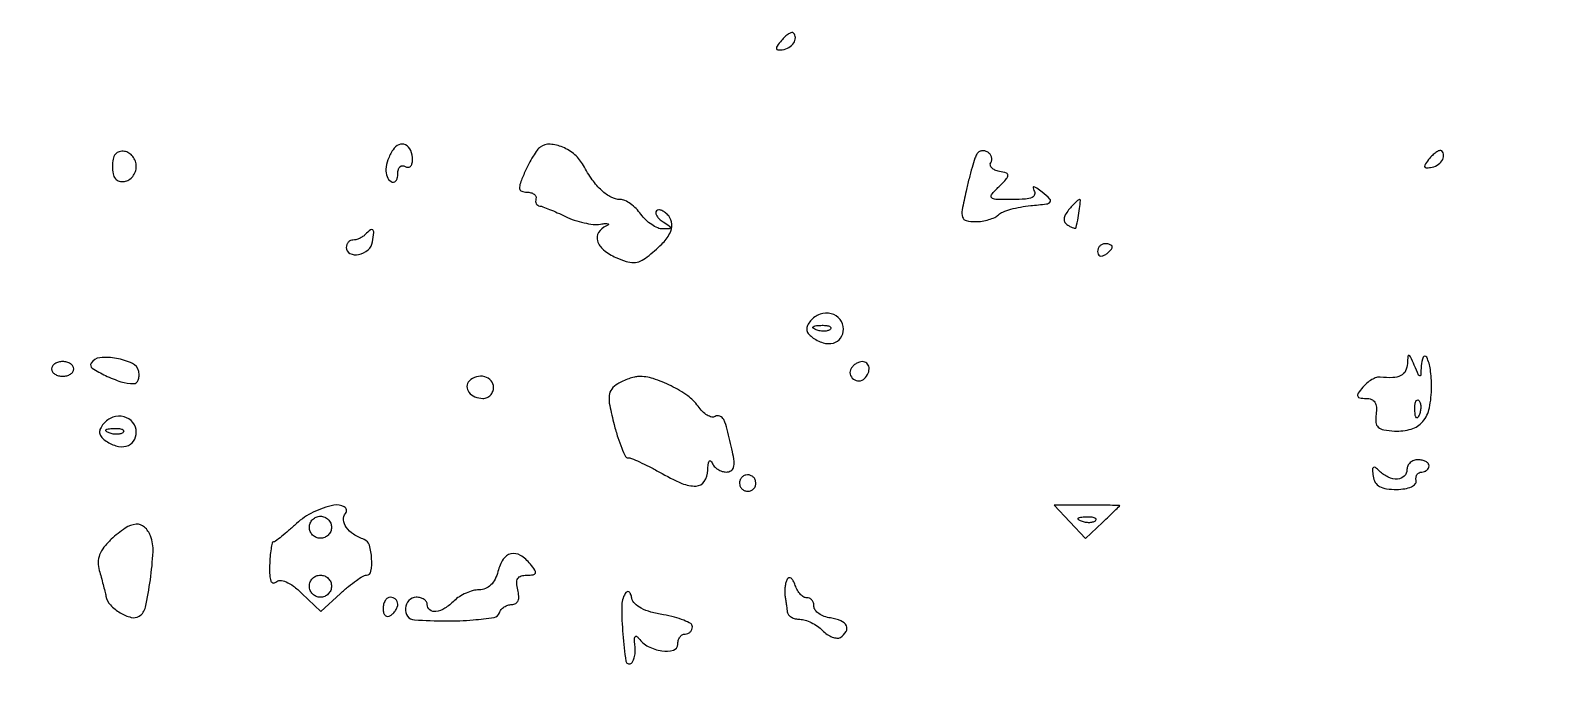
# Model space of a CAD drawing. Extents: x 0 to 5034, y 0 to 2560.
# Drawn here: x 3856.1 to 4063.2, y 2087.4 to 2175 of the extents above; entities that cross this region are included whole.
import ezdxf

# ---------------------------------------------------------------- set-up
doc = ezdxf.new("R2010")
doc.units = 0

msp = doc.modelspace()

# ---------------------------------------------------------------- linework, layer by layer
msp.add_lwpolyline([(4084.731077, 2269.263702, 0.000011), (4132.120882, 2268.843403, 0.002588)], format="xyb")
for points in [[(3958.086693, 2173.604459, 0.015839), (3957.501728, 2172.85237, 0.180681), (3957.402483, 2172.496362, 0.378117), (3957.587372, 2172.319873, 0.046255), (3958.194193, 2172.352238, 0.094672), (3959.097475, 2172.666194, 0.113209), (3959.755961, 2173.278101, 0.148136), (3959.978316, 2173.990705, 0.201077), (3959.725834, 2174.607499, 0.271866), (3959.471277, 2174.67372, 0.068292), (3959.062493, 2174.4947, 0.050816), (3958.577833, 2174.125732, 0.03147)], [(3905.347219, 2158.766312, 0.047666), (3904.665862, 2157.401641, 0.077189), (3904.391283, 2156.136625, 0.103172), (3904.541261, 2155.116322, 0.167968), (3905.089067, 2154.444954, 0.166463), (3905.434153, 2154.366453, 0.190336), (3905.732413, 2154.522641, 0.122086), (3905.934157, 2154.920534, 0.056632), (3906, 2155.5, -0.063222), (3906.072951, 2156.074636, -0.134005), (3906.29375, 2156.461189, -0.191582), (3906.620597, 2156.602013, -0.146489), (3907, 2156.5, 0.131946), (3907.379909, 2156.386134, 0.190139), (3907.70625, 2156.504138, 0.14379), (3907.926373, 2156.853366, 0.069308), (3908, 2157.381966, 0.098806), (3907.74698, 2158.649854, 0.175746), (3907.036411, 2159.425117, 0.228115), (3906.140564, 2159.454168, 0.150196)], [(3925.340344, 2159.127432, 0.081641), (3924.924268, 2158.714384, 0.018039), (3924.36319, 2157.876496, 0.018296), (3923.778319, 2156.848792, 0.016713), (3923.251084, 2155.75, 0.013893), (3922.63741, 2154.240684, 0.114594), (3922.541826, 2153.510691, 0.279803), (3922.823913, 2153.13469, 0.095665), (3923.521439, 2153, -0.060539), (3924.068703, 2152.933494, -0.097908), (3924.492235, 2152.735625, -0.133326), (3924.726458, 2152.442075, -0.171481), (3924.75, 2152.1, 0.081608), (3924.712046, 2151.75024, 0.106796), (3924.796828, 2151.440952, 0.121029), (3924.990301, 2151.220903, 0.126726), (3925.260478, 2151.120262, -0.062177), (3925.705065, 2151.016791, -0.008351), (3926.6023, 2150.669241, -0.009539), (3927.655839, 2150.217169, -0.007897), (3928.760478, 2149.696846, 0.032869), (3929.956122, 2149.204969, 0.027254), (3931.282765, 2148.837697, 0.028105), (3932.53967, 2148.635646, 0.063814), (3933.5, 2148.65895, -0.013791), (3934.214599, 2148.748116, -0.107957), (3934.545312, 2148.708734, -0.594377), (3934.565105, 2148.589606, -0.059548), (3934.25, 2148.399033, 0.148869), (3933.254026, 2147.524529, 0.219308), (3933.113569, 2146.387426, 0.145298), (3933.943078, 2145.168298, 0.064398), (3935.611923, 2144.130958, 0.029584), (3936.997327, 2143.596199, 0.082757), (3938.024188, 2143.44721, 0.101329), (3938.919359, 2143.650229, 0.059606), (3939.861923, 2144.220443, 0.027838), (3941.82767, 2145.940344, 0.07843), (3942.914771, 2147.401043, 0.131131), (3943.199786, 2148.660885, 0.165085), (3942.774815, 2149.771331, 0.047407), (3942.326615, 2150.217679, 0.071521), (3941.856374, 2150.503267, 0.096993), (3941.438695, 2150.59212, 0.203132), (3941.13646, 2150.469793, 0.225585), (3941.032091, 2150.176294, 0.108439), (3941.159984, 2149.78792, 0.073916), (3941.507686, 2149.359454, 0.044429), (3942.02896, 2148.96094, -0.008589), (3942.872472, 2148.406978, -0.264415), (3942.979005, 2148.189514, -0.378725), (3942.835569, 2148.046118, -0.012797), (3941.970759, 2148.015313, -0.10334), (3941.281186, 2148.15218, -0.046807), (3940.467287, 2148.591998, -0.043627), (3939.664679, 2149.235973, -0.045757), (3939, 2150, 0.040366), (3938.348606, 2150.765233, 0.040854), (3937.585168, 2151.4125, 0.044135), (3936.82779, 2151.859685, 0.111748), (3936.207812, 2152, -0.123103), (3934.98023, 2152.30689, -0.06432), (3933.68795, 2153.226363, -0.051521), (3932.400543, 2154.691343, -0.031667), (3931.189603, 2156.645723, 0.091842), (3930.038437, 2158.085194, 0.078108), (3928.384973, 2159.115299, 0.086879), (3926.670576, 2159.512983, 0.169969)], [(3867.25, 2156.5, 0.048154), (3867.346529, 2155.500027, 0.120151), (3867.651607, 2154.837656, 0.158218), (3868.164285, 2154.497215, 0.104902), (3868.875, 2154.452159, 0.103827), (3869.49547, 2154.680507, 0.085323), (3870.022656, 2155.152093, 0.082186), (3870.377264, 2155.790878, 0.085902), (3870.5, 2156.5, 0.085902), (3870.377264, 2157.209122, 0.082186), (3870.022656, 2157.847907, 0.085323), (3869.49547, 2158.319493, 0.103827), (3868.875, 2158.547841, 0.104902), (3868.164285, 2158.502785, 0.158218), (3867.651607, 2158.162344, 0.120151), (3867.346529, 2157.499973, 0.048154)], [(3984.610725, 2158.179156, 0.060156), (3984.355352, 2157.6273, 0.007375), (3983.963445, 2156.353559, 0.008644), (3983.54468, 2154.819309, 0.007038), (3983.147924, 2153.162844, 0.009519), (3982.622716, 2150.59797, 0.11969), (3982.67698, 2149.617816, 0.266926), (3983.179888, 2149.144064, 0.058533), (3984.406297, 2149, 0.037605), (3985.31586, 2149.068505, 0.034238), (3986.234662, 2149.272807, 0.035971), (3987.031345, 2149.571915, 0.085959), (3987.55, 2149.928703, -0.099605), (3988.135172, 2150.308344, -0.024559), (3989.224892, 2150.678981, -0.02416), (3990.539653, 2150.987419, -0.0221), (3991.917716, 2151.178703, 0.006851), (3994.06464, 2151.410249, 0.187659), (3994.556526, 2151.673968, 0.398878), (3994.536095, 2152.070909, 0.02039), (3993.475757, 2153, 0.015373), (3992.765134, 2153.537986, 0.099194), (3992.356213, 2153.720364, 0.53336), (3992.235431, 2153.605985, 0.093687), (3992.367059, 2153.25, -0.1939), (3992.456573, 2152.687978, -0.238402), (3992.1213, 2152.284364, -0.085479), (3991.194184, 2152.05845, -0.01712), (3989.487588, 2152, -0.00631), (3987.166758, 2152.029291, -0.183067), (3986.625776, 2152.249999, -0.401415), (3986.601959, 2152.661202, -0.019955), (3987.607164, 2153.75, 0.01005), (3988.656739, 2154.842625, 0.181117), (3988.836786, 2155.284584, 0.334895), (3988.625152, 2155.582408, 0.029107), (3987.66635, 2155.825682, -0.054043), (3987.05743, 2156.012886, -0.097078), (3986.62746, 2156.306916, -0.144875), (3986.441692, 2156.655444, -0.191162), (3986.504069, 2157.006584, 0.109973), (3986.633073, 2157.377742, 0.099896), (3986.599117, 2157.782547, 0.095037), (3986.406915, 2158.158756, 0.089083), (3986.08541, 2158.447214, 0.088893), (3985.683708, 2158.605916, 0.09497), (3985.261496, 2158.609953, 0.099924), (3984.884598, 2158.459854, 0.110202)], [(4046.086693, 2157.604459, 0.015839), (4045.501728, 2156.85237, 0.180681), (4045.402483, 2156.496362, 0.378117), (4045.587372, 2156.319873, 0.046255), (4046.194193, 2156.352238, 0.094672), (4047.097475, 2156.666194, 0.113209), (4047.755961, 2157.278101, 0.148136), (4047.978316, 2157.990705, 0.201077), (4047.725834, 2158.607499, 0.271866), (4047.471277, 2158.67372, 0.068292), (4047.062493, 2158.4947, 0.050816), (4046.577833, 2158.125732, 0.03147)], [(3997.073886, 2150.589028, 0.043282), (3996.608797, 2149.918193, 0.115588), (3996.443671, 2149.36394, 0.160707), (3996.564792, 2148.907337, 0.110253), (3996.951442, 2148.530011, 0.023308), (3997.359074, 2148.303618, 0.041943), (3997.714461, 2148.163103, 0.058009), (3997.975158, 2148.116526, 0.361912), (3998.076511, 2148.190983, 0.013932), (3998.365877, 2149.517011, 0.016868), (3998.56025, 2150.775356, 0.009503), (3998.66899, 2151.85349, 0.438295), (3998.533961, 2152, 0.182026), (3998.368046, 2151.937528, 0.01202), (3997.985822, 2151.585527, 0.01615), (3997.543523, 2151.129577, 0.011296)], [(3901.583333, 2147.25, -0.052335), (3901.228895, 2146.962896, -0.038368), (3900.784375, 2146.720313, -0.03908), (3900.322312, 2146.554398, -0.066753), (3899.916667, 2146.5, 0.108288), (3899.566942, 2146.423359, 0.099673), (3899.269271, 2146.20625, 0.095522), (3899.069671, 2145.881774, 0.0905), (3899, 2145.5, 0.284775), (3899.506452, 2144.682899, 0.168662), (3900.683052, 2144.532792, 0.125105), (3901.963168, 2145.160985, 0.181955), (3902.566187, 2146.25, 0.011374), (3902.724042, 2147.527087, 0.222828), (3902.59582, 2147.891585, 0.390162), (3902.302551, 2147.906276, 0.022868)], [(4001, 2144.940983, 0.108972), (4001.078288, 2144.586039, 0.182303), (4001.29375, 2144.3746, 0.161196), (4001.6179, 2144.343488, 0.082592), (4002, 2144.5, 0.029505), (4002.382774, 2144.768994, 0.035638), (4002.70625, 2145.066025, 0.038439), (4002.934461, 2145.34829, 0.151918), (4003, 2145.559017, 0.210953), (4002.92554, 2145.727648, 0.081139), (4002.70625, 2145.870461, 0.061769), (4002.382849, 2145.967655, 0.042167), (4002, 2146, 0.105053), (4001.618444, 2145.918938, 0.099167), (4001.29375, 2145.688914, 0.09642), (4001.076123, 2145.345238, 0.093332)], [(3962.031357, 2135.537783, 0.059128), (3961.617012, 2134.897852, 0.138195), (3961.514766, 2134.341767, 0.14386), (3961.718811, 2133.828785, 0.066181), (3962.237669, 2133.321326, 0.084789), (3963.728649, 2132.558422, 0.139054), (3965.136446, 2132.519784, 0.17962), (3966.119686, 2133.198749, 0.153949), (3966.5, 2134.404671, 0.170357), (3966.035883, 2135.727331, 0.163308), (3964.838942, 2136.498071, 0.147205), (3963.317217, 2136.431108, 0.136281)], [(3964.729167, 2134.395833, -0.126455), (3964.402231, 2134.202593, -0.060344), (3963.916927, 2134.123424, -0.05415), (3963.359369, 2134.160852, -0.051402), (3962.8125, 2134.316886, -0.054073), (3962.395823, 2134.538436, -0.470617), (3962.37858, 2134.720685, -0.168741), (3962.670344, 2134.862007, -0.018894), (3963.416667, 2134.921053, -0.028489), (3964.112848, 2134.910055, -0.077125), (3964.592839, 2134.799335, -0.208169), (3964.77538, 2134.614691, -0.296942)], [(3864.366721, 2129.784349, 0.408267), (3864.518529, 2129.110701, 0.03112), (3866.306877, 2128.106378, 0.035488), (3868.418259, 2127.266655, 0.077048), (3870.138424, 2127, 0.178181), (3870.496415, 2127.131758, 0.11927), (3870.755506, 2127.488565, 0.088486), (3870.87255, 2128.026805, 0.057467), (3870.823324, 2128.663201, 0.240105), (3869.967683, 2129.758217, 0.066167), (3867.817717, 2130.432883, 0.066005), (3865.560281, 2130.523479, 0.235598)], [(4043.070285, 2129.75, -0.10496), (4042.810407, 2128.729235, -0.162953), (4042.176094, 2128.089979, -0.111047), (4041.077983, 2127.815396, -0.035322), (4039.383402, 2127.89472, 0.113821), (4038.865742, 2127.837927, 0.047881), (4038.225899, 2127.543219, 0.044066), (4037.574056, 2127.082383, 0.043679), (4037.010957, 2126.513202, 0.020702), (4036.38267, 2125.689003, 0.225317), (4036.315227, 2125.288177, 0.299395), (4036.583975, 2125.056029, 0.032675), (4037.440414, 2125, -0.092704), (4038.168332, 2124.863868, -0.159777), (4038.64045, 2124.476876, -0.128146), (4038.854835, 2123.813059, -0.050471), (4038.812858, 2122.845952, 0.059989), (4038.785969, 2121.744075, 0.185411), (4039.112237, 2121.089001, 0.143273), (4039.86268, 2120.71959, 0.031516), (4041.305611, 2120.560496, 0.082619), (4043.584061, 2120.830747, 0.148534), (4045.147146, 2121.85, 0.124929), (4046.047355, 2123.716048, 0.05027), (4046.333333, 2126.553284, 0.032592), (4046.178264, 2128.929678, 0.081543), (4045.67755, 2130.589124, 0.626716), (4045.218064, 2130.586991, 0.102819), (4044.929715, 2129.416667, -0.004544), (4044.872317, 2128.162715, -0.424374), (4044.747639, 2128.054837, -0.272243), (4044.578815, 2128.175616, -0.003085), (4044, 2129.5, 0.005675), (4043.489401, 2130.652006, 0.223503), (4043.282091, 2130.827495, 0.467319), (4043.131074, 2130.721577, 0.011173)], [(3859, 2129, 0.148195), (3859.115568, 2128.618646, 0.098894), (3859.440625, 2128.29375, 0.082425), (3859.926543, 2128.074694, 0.064853), (3860.5, 2128, 0.064853), (3861.073457, 2128.074694, 0.082425), (3861.559375, 2128.29375, 0.098894), (3861.884432, 2128.618646, 0.148195), (3862, 2129, 0.148195), (3861.884432, 2129.381354, 0.098894), (3861.559375, 2129.70625, 0.082425), (3861.073457, 2129.925306, 0.064853), (3860.5, 2130, 0.064853), (3859.926543, 2129.925306, 0.082425), (3859.440625, 2129.70625, 0.098894), (3859.115568, 2129.381354, 0.148195)], [(3967.542705, 2129.069098, 0.195483), (3967.412739, 2128.300347, 0.177971), (3967.849183, 2127.620737, 0.173509), (3968.632003, 2127.375083, 0.18866), (3969.36052, 2127.693853, 0.094258), (3969.860497, 2128.428701, 0.135693), (3969.969472, 2129.203471, 0.182678), (3969.664889, 2129.772622, 0.181466), (3969.059017, 2130, 0.08447), (3968.65652, 2129.931514, 0.05343), (3968.225445, 2129.726548, 0.051896), (3967.832549, 2129.425195, 0.064898)], [(3915.693853, 2127.36052, 0.194761), (3915.381568, 2126.62332, 0.172865), (3915.649978, 2125.830294, 0.128462), (3916.462204, 2125.217225, 0.098073), (3917.559017, 2125, 0.103216), (3918.108867, 2125.114729, 0.098834), (3918.576711, 2125.440625, 0.096907), (3918.890211, 2125.927451, 0.095012), (3919, 2126.5, 0.179946), (3918.664381, 2127.40236, 0.15216), (3917.79511, 2127.94328, 0.132661), (3916.672804, 2127.933008, 0.128822)], [(3935.851759, 2126.976848, 0.095676), (3935.035444, 2126.261988, 0.144394), (3934.692465, 2125.388055, 0.072809), (3934.77109, 2124.038212, 0.011558), (3935.368509, 2121.447754, 0.014226), (3935.867502, 2119.700789, 0.022386), (3936.404533, 2118.236144, 0.018297), (3936.919465, 2117.121595, 0.299883), (3937.259455, 2116.92751, -0.113941), (3937.70963, 2116.853514, -0.009322), (3938.811364, 2116.376677, -0.012128), (3940.115181, 2115.744671, -0.009035), (3941.523122, 2114.987013, 0.024519), (3944.575157, 2113.464503, 0.113938), (3946.496985, 2113.101264, 0.243926), (3947.602061, 2113.731938, 0.135473), (3948.078947, 2115.25, -0.020908), (3948.140307, 2116.046513, -0.102704), (3948.282867, 2116.471875, -0.451325), (3948.465905, 2116.507991, -0.134342), (3948.662281, 2116.25, 0.088734), (3948.962264, 2115.772084, 0.065319), (3949.440246, 2115.367188, 0.064247), (3950.015829, 2115.09337, 0.079094), (3950.602385, 2115, 0.135808), (3951.222835, 2115.17169, 0.186285), (3951.57565, 2115.623929, 0.101483), (3951.650918, 2116.440657, 0.02634), (3951.435529, 2117.75, 0.006807), (3950.730919, 2120.768512, 0.053627), (3950.238328, 2122.117592, 0.184733), (3949.716974, 2122.601541, 0.238482), (3949.075485, 2122.546652, -0.197675), (3948.614192, 2122.470667, -0.078391), (3948.007302, 2122.715549, -0.061348), (3947.354326, 2123.224975, -0.043707), (3946.75721, 2123.936244, 0.08577), (3945.355134, 2125.347504, 0.038562), (3943.107801, 2126.696013, 0.038566), (3940.67457, 2127.685627, 0.083906), (3938.6849, 2127.969591, 0.055441), (3938.115337, 2127.891402, 0.022463), (3937.363894, 2127.665429, 0.021896), (3936.569737, 2127.347478, 0.025971)], [(4044.683114, 2122.8125, -0.054073), (4044.461564, 2122.395823, -0.470617), (4044.279315, 2122.37858, -0.168741), (4044.137993, 2122.670344, -0.018894), (4044.078947, 2123.416667, -0.028489), (4044.089945, 2124.112848, -0.077125), (4044.200665, 2124.592839, -0.208169), (4044.385309, 2124.77538, -0.296942), (4044.604167, 2124.729167, -0.126455), (4044.797407, 2124.402231, -0.060344), (4044.876576, 2123.916927, -0.05415), (4044.839148, 2123.359369, -0.051402)], [(3866.031357, 2121.537783, 0.059128), (3865.617012, 2120.897852, 0.138195), (3865.514766, 2120.341767, 0.14386), (3865.718811, 2119.828785, 0.066181), (3866.237669, 2119.321326, 0.084789), (3867.728649, 2118.558422, 0.139054), (3869.136446, 2118.519784, 0.17962), (3870.119686, 2119.198749, 0.153949), (3870.5, 2120.404671, 0.170357), (3870.035883, 2121.727331, 0.163308), (3868.838942, 2122.498071, 0.147205), (3867.317217, 2122.431108, 0.136281)], [(3868.729167, 2120.395833, -0.126455), (3868.402231, 2120.202593, -0.060344), (3867.916927, 2120.123424, -0.05415), (3867.359369, 2120.160852, -0.051402), (3866.8125, 2120.316886, -0.054073), (3866.395823, 2120.538436, -0.470617), (3866.37858, 2120.720685, -0.168741), (3866.670344, 2120.862007, -0.018894), (3867.416667, 2120.921053, -0.028489), (3868.112848, 2120.910055, -0.077125), (3868.592839, 2120.799335, -0.208169), (3868.77538, 2120.614691, -0.296942)], [(4043, 2115.333333, -0.201217), (4042.627647, 2114.445541, -0.182557), (4041.713714, 2114.042437, -0.125211), (4040.460533, 2114.289775, -0.08556), (4039.269301, 2115.130699, 0.032375), (4038.723309, 2115.610219, 0.347559), (4038.448011, 2115.606626, 0.242701), (4038.31554, 2115.303952, 0.020524), (4038.407292, 2114.430699, 0.100616), (4038.707306, 2113.59923, 0.128554), (4039.290854, 2113.035361, 0.094946), (4040.224163, 2112.722734, 0.037003), (4041.587991, 2112.640909, 0.035789), (4042.718694, 2112.737929, 0.06669), (4043.598237, 2113.000709, 0.102452), (4044.126963, 2113.384351, 0.242422), (4044.25, 2113.840909, -0.084236), (4044.230355, 2114.283508, -0.113126), (4044.367188, 2114.659517, -0.126934), (4044.638654, 2114.909375, -0.123486), (4045, 2115, 0.081935), (4045.381933, 2115.06301, 0.092192), (4045.70625, 2115.244792, 0.100665), (4045.923102, 2115.515489, 0.119248), (4046, 2115.833333, 0.17482), (4045.885312, 2116.151326, 0.093122), (4045.559375, 2116.421875, 0.073362), (4045.073861, 2116.604977, 0.053595), (4044.5, 2116.666667, 0.087646), (4043.927262, 2116.565493, 0.094518), (4043.440625, 2116.275, 0.100101), (4043.115099, 2115.841974, 0.111732)], [(3952.552786, 2114.08541, 0.099038), (3952.401684, 2113.679226, 0.097945), (3952.417584, 2113.244476, 0.097945), (3952.597789, 2112.848514, 0.099038), (3952.91459, 2112.552786, 0.099038), (3953.320774, 2112.401684, 0.097945), (3953.755524, 2112.417584, 0.097945), (3954.151486, 2112.597789, 0.099038), (3954.447214, 2112.91459, 0.099038), (3954.598316, 2113.320774, 0.097945), (3954.582416, 2113.755524, 0.097945), (3954.402211, 2114.151486, 0.099038), (3954.08541, 2114.447214, 0.099038), (3953.679226, 2114.598316, 0.097945), (3953.244476, 2114.582416, 0.097945), (3952.848514, 2114.402211, 0.099038)], [(3892.244198, 2108, -0.007389), (3891.180019, 2107.042092, -0.010841), (3890.214088, 2106.234375, -0.006463), (3889.387014, 2105.590058, -0.163663), (3889.119251, 2105.5, 0.349726), (3888.945742, 2105.361727, 0.015705), (3888.788433, 2104.559637, 0.020569), (3888.662622, 2103.526032, 0.012565), (3888.595221, 2102.298764, 0.020093), (3888.608934, 2100.985864, 0.077957), (3888.775021, 2100.191944, 0.254123), (3889.072134, 2099.935915, 0.255235), (3889.447691, 2100.046455, -0.207791), (3890.021721, 2100.27327, -0.093955), (3890.826947, 2100.092521, -0.061119), (3891.827862, 2099.505726, -0.027918), (3892.980523, 2098.51866), (3895.565664, 2096.041938), (3898.239188, 2098.520969, -0.014255), (3899.323444, 2099.470327, -0.018604), (3900.370197, 2100.271785, -0.016408), (3901.274442, 2100.868664, -0.138531), (3901.739378, 2101, 0.366738), (3902.359629, 2101.525636, 0.056995), (3902.448053, 2103.261397, 0.052688), (3902.139426, 2105.078444, 0.242872), (3901.434527, 2105.835037, -0.058612), (3899.989794, 2106.553215, -0.093403), (3898.997231, 2107.505479, -0.133693), (3898.628433, 2108.503273, -0.197758), (3898.902632, 2109.382679, 0.471113), (3898.733983, 2110.270027, 0.178661), (3897.293123, 2110.486086, 0.060995), (3894.509326, 2109.543172, 0.074951)], [(3997.24013, 2108.244394), (3999.359162, 2105.988787), (4001.679581, 2108.168708, 0.001622), (4002.569208, 2109.009919, 0.00264), (4003.318377, 2109.730509, 0.000385), (4003.978402, 2110.373088, 0.202195), (4004, 2110.424314, 0.408895), (4003.969548, 2110.455325, 0.000286), (4002.695911, 2110.477767, 0.002664), (4001.262856, 2110.494561, 0.001597), (3999.560549, 2110.5), (3995.121098, 2110.5)], [(3867.10297, 2105.881304, 0.039442), (3866.106849, 2104.794585, 0.073919), (3865.520412, 2103.759612, 0.087205), (3865.316536, 2102.721778, 0.077631), (3865.464594, 2101.631304, -0.004835), (3865.728164, 2100.715506, -0.003889), (3865.994377, 2099.725869, -0.003931), (3866.226054, 2098.807599, -0.010035), (3866.375318, 2098.137613, 0.138983), (3866.986818, 2096.949528, 0.070083), (3868.308633, 2095.882091, 0.073093), (3869.796338, 2095.264524, 0.203), (3870.892532, 2095.433581, 0.204086), (3871.740479, 2096.635051, 0.017971), (3872.406184, 2100.378334, 0.022245), (3872.770208, 2104.175354, 0.104757), (3872.428249, 2106.326385, 0.11935), (3871.600218, 2107.526427, 0.205997), (3870.468955, 2107.904992, 0.128641), (3868.987311, 2107.382112, 0.038741)], [(3897, 2107.5, -0.099038), (3896.885486, 2106.927543, -0.097945), (3896.559375, 2106.440625, -0.097945), (3896.072457, 2106.114514, -0.099038), (3895.5, 2106, -0.099038), (3894.927543, 2106.114514, -0.097945), (3894.440625, 2106.440625, -0.097945), (3894.114514, 2106.927543, -0.099038), (3894, 2107.5, -0.099038), (3894.114514, 2108.072457, -0.097945), (3894.440625, 2108.559375, -0.097945), (3894.927543, 2108.885486, -0.099038), (3895.5, 2109, -0.099038), (3896.072457, 2108.885486, -0.097945), (3896.559375, 2108.559375, -0.097945), (3896.885486, 2108.072457, -0.099038)], [(4000.729167, 2108.395833, -0.126455), (4000.402231, 2108.202593, -0.060344), (3999.916927, 2108.123424, -0.05415), (3999.359369, 2108.160852, -0.051402), (3998.8125, 2108.316886, -0.054073), (3998.395823, 2108.538436, -0.470617), (3998.37858, 2108.720685, -0.168741), (3998.670344, 2108.862007, -0.018894), (3999.416667, 2108.921053, -0.028489), (4000.112848, 2108.910055, -0.077125), (4000.592839, 2108.799335, -0.208169), (4000.77538, 2108.614691, -0.296942)], [(3919.589356, 2101.5, -0.054998), (3919.199196, 2100.450065, -0.081949), (3918.623711, 2099.659456, -0.094455), (3917.894032, 2099.171206, -0.100677), (3917.052377, 2099, 0.0646), (3916.211763, 2098.890937, 0.039125), (3915.263153, 2098.559375, 0.038605), (3914.357219, 2098.074259, 0.054202), (3913.642857, 2097.5, -0.055423), (3912.383905, 2096.492992, -0.107292), (3911.178745, 2096.052844, -0.202015), (3910.35516, 2096.273932, -0.231473), (3910, 2097, 0.148195), (3909.884432, 2097.381354, 0.098894), (3909.559375, 2097.70625, 0.082425), (3909.073457, 2097.925306, 0.064853), (3908.5, 2098, 0.2065), (3907.502708, 2097.569774, 0.170409), (3907.027946, 2096.502847, 0.181175), (3907.336005, 2095.420805, 0.222125), (3908.25, 2094.924071, 0.013634), (3912.573627, 2094.779602, 0.022408), (3916.230631, 2094.921103, 0.019001), (3919.063026, 2095.266886, 0.279335), (3919.796754, 2095.890261, -0.097294), (3920.037219, 2096.314435, -0.07033), (3920.44665, 2096.674014, -0.067872), (3920.95631, 2096.916883, -0.077444), (3921.489714, 2097, 0.138708), (3922.000427, 2097.14446, 0.161113), (3922.324397, 2097.529088, 0.111351), (3922.4251, 2098.158168, 0.048218), (3922.289749, 2099, -0.048349), (3922.140176, 2099.931843, -0.153396), (3922.289646, 2100.537676, -0.183552), (3922.734693, 2100.8841, -0.074731), (3923.505813, 2101, 0.030904), (3924.392626, 2101.054864, 0.289982), (3924.674607, 2101.286673, 0.234883), (3924.617053, 2101.686002, 0.022049), (3924, 2102.5, 0.080857), (3922.645562, 2103.68007, 0.197068), (3921.363882, 2103.895063, 0.197197), (3920.300839, 2103.148352, 0.080961)], [(3897, 2099.5, -0.099038), (3896.885486, 2098.927543, -0.097945), (3896.559375, 2098.440625, -0.097945), (3896.072457, 2098.114514, -0.099038), (3895.5, 2098, -0.099038), (3894.927543, 2098.114514, -0.097945), (3894.440625, 2098.440625, -0.097945), (3894.114514, 2098.927543, -0.099038), (3894, 2099.5, -0.099038), (3894.114514, 2100.072457, -0.097945), (3894.440625, 2100.559375, -0.097945), (3894.927543, 2100.885486, -0.099038), (3895.5, 2101, -0.099038), (3896.072457, 2100.885486, -0.097945), (3896.559375, 2100.559375, -0.097945), (3896.885486, 2100.072457, -0.099038)], [(3958.857637, 2100.433624, 0.055992), (3958.684364, 2099.985879, 0.030501), (3958.569206, 2099.407064, 0.02999), (3958.523088, 2098.796961, 0.04158), (3958.560134, 2098.25, -0.001731), (3958.641957, 2097.69846, -0.001195), (3958.730946, 2097.073438, -0.001204), (3958.813631, 2096.472027, -0.002466), (3958.875, 2096, 0.144572), (3959.041673, 2095.618096, 0.085077), (3959.424888, 2095.29375, 0.072484), (3959.961263, 2095.074568, 0.060878), (3960.571429, 2095, -0.075626), (3961.28226, 2094.891868, -0.03842), (3962.124575, 2094.556675, -0.037057), (3962.958673, 2094.068396, -0.045457), (3963.652048, 2093.490809, 0.046485), (3964.297463, 2092.955412, 0.057548), (3964.987983, 2092.591854, 0.068447), (3965.618411, 2092.442265, 0.163911), (3966.08062, 2092.549826, 0.115038), (3966.857387, 2093.322325, 0.262645), (3966.89365, 2094.1206, 0.180159), (3966.161949, 2094.796818, 0.06219), (3964.75, 2095.180449, -0.051843), (3963.889298, 2095.395345, -0.0653), (3963.160937, 2095.773319, -0.079022), (3962.668022, 2096.248247, -0.162987), (3962.5, 2096.75, 0.076232), (3962.427618, 2097.221989, 0.09548), (3962.217719, 2097.611075, 0.109726), (3961.905275, 2097.857145, 0.132108), (3961.539043, 2097.926, -0.158112), (3961.126039, 2098.025658, -0.066982), (3960.679259, 2098.39004, -0.056928), (3960.268545, 2098.942669, -0.047043), (3959.961546, 2099.609624, 0.039858), (3959.690744, 2100.220869, 0.108639), (3959.38295, 2100.576693, 0.235062), (3959.096008, 2100.628753, 0.204643)], [(3904, 2096.440983, 0.066118), (3904.073267, 2095.889346, 0.138808), (3904.29375, 2095.521475, 0.191142), (3904.620352, 2095.392057, 0.139169), (3905, 2095.5, 0.06081), (3905.382515, 2095.806203, 0.051032), (3905.70625, 2096.2129, 0.053229), (3905.926698, 2096.653442, 0.089642), (3906, 2097.059017, 0.105429), (3905.923444, 2097.418051, 0.099231), (3905.70625, 2097.723586, 0.096318), (3905.381732, 2097.928382, 0.092995), (3905, 2098, 0.153634), (3904.618621, 2097.879982, 0.097988), (3904.29375, 2097.542039, 0.080552), (3904.074545, 2097.037096, 0.062283)], [(3936.866634, 2098.5, 0.134298), (3936.392899, 2096.743213, 0.018998), (3936.550076, 2092.96658, 0.015947), (3936.958461, 2089.318375, 0.53429), (3937.624295, 2089, 0.149248), (3937.928206, 2089.333436, 0.05523), (3938.137847, 2089.940625, 0.048526), (3938.233087, 2090.697797, 0.041635), (3938.188864, 2091.5, -0.022847), (3938.117941, 2092.263649, -0.14143), (3938.208375, 2092.642912, -0.432468), (3938.409903, 2092.692094, -0.090949), (3938.70525, 2092.412284, 0.118468), (3939.994466, 2091.317655, 0.078841), (3941.848537, 2090.722192, 0.106335), (3943.406591, 2090.813395, 0.337074), (3944, 2091.59362, -0.069385), (3944.074952, 2092.131138, -0.085458), (3944.29375, 2092.586876, -0.100015), (3944.618662, 2092.89159, -0.139383), (3945, 2093, 0.09783), (3945.381656, 2093.075397, 0.097652), (3945.70625, 2093.290279, 0.098224), (3945.923614, 2093.611072, 0.10026), (3946, 2093.988182, 0.263561), (3945.761141, 2094.409845, 0.037722), (3944.839763, 2094.871616, 0.034728), (3943.563543, 2095.294189, 0.022944), (3942.050258, 2095.607954, -0.028733), (3940.355906, 2095.97976, -0.053382), (3939.050752, 2096.501247, -0.071314), (3938.173269, 2097.139925, -0.151956), (3937.776797, 2097.869772, 0.045002), (3937.612265, 2098.429358, 0.148389), (3937.375902, 2098.72737, 0.28322), (3937.115832, 2098.741336, 0.136352)]]:
    msp.add_lwpolyline(points, format="xyb", close=True)

doc.saveas('drawing.dxf')
